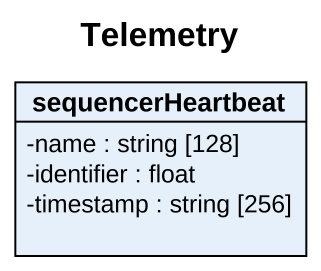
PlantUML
@startuml
title Telemetry
hide circle
hide empty members
skinparam classAttributeIconSize 0
class sequencerHeartbeat {
  -name : string [128]
  -identifier : float
  -timestamp : string [256]
}
@enduml
